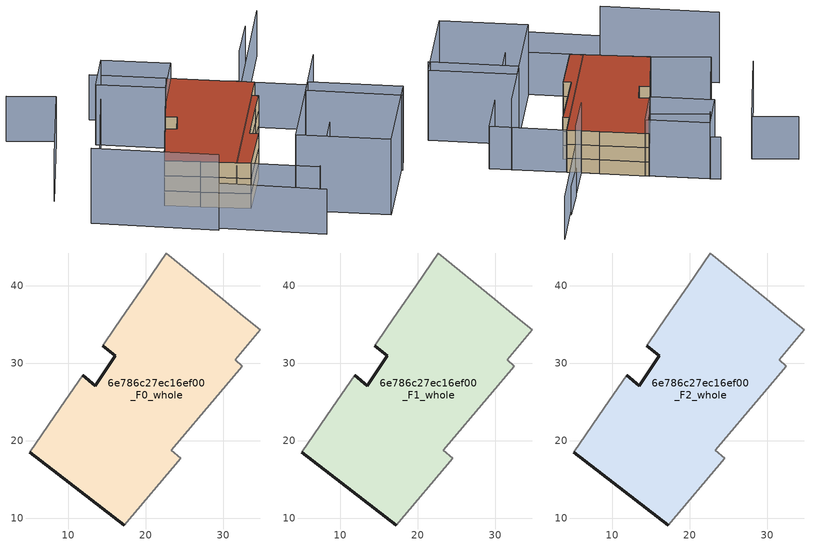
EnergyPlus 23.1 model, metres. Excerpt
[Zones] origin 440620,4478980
6e786c27ec16ef00_F0_whole
 floor ground (EU_floor_Construction): 29.91,38.26 32.58,36.05 34.72,34.28 31.5,30.42 32.44,29.57 29.26,25.86 23.27,18.78 24.49,17.76 17.22,9.13 10.11,14.6 5.06,18.53 8.96,24.26 11.84,28.43 13.47,27.1 16.07,30.94 14.43,32.25 16.04,34.63 17.36,36.53 19.84,40.14 22.62,44.2 z0
 wall outside (EU_wall_Construction): 5.06,18.53 10.11,14.6 17.22,9.13 / 14.43,32.25 16.07,30.94 13.47,27.1 11.84,28.43 z0:3
 wall adiabatic (EU_wall_Construction): 17.22,9.13 24.49,17.76 23.27,18.78 29.26,25.86 32.44,29.57 31.5,30.42 34.72,34.28 32.58,36.05 29.91,38.26 22.62,44.2 19.84,40.14 17.36,36.53 16.04,34.63 14.43,32.25 / 11.84,28.43 8.96,24.26 5.06,18.53 z0:3
6e786c27ec16ef00_F1_whole
 floor to 6e786c27ec16ef00_F0_whole (EU_floor_Construction): 29.91,38.26 32.58,36.05 34.72,34.28 31.5,30.42 32.44,29.57 29.26,25.86 23.27,18.78 24.49,17.76 17.22,9.13 10.11,14.6 5.06,18.53 8.96,24.26 11.84,28.43 13.47,27.1 16.07,30.94 14.43,32.25 16.04,34.63 17.36,36.53 19.84,40.14 22.62,44.2 z3
 wall outside (EU_wall_Construction): 5.06,18.53 10.11,14.6 17.22,9.13 / 14.43,32.25 16.07,30.94 13.47,27.1 11.84,28.43 z3:6
 wall adiabatic (EU_wall_Construction): 17.22,9.13 24.49,17.76 23.27,18.78 29.26,25.86 32.44,29.57 31.5,30.42 34.72,34.28 32.58,36.05 29.91,38.26 22.62,44.2 19.84,40.14 17.36,36.53 16.04,34.63 14.43,32.25 / 11.84,28.43 8.96,24.26 5.06,18.53 z3:6
6e786c27ec16ef00_F2_whole
 floor to 6e786c27ec16ef00_F1_whole (EU_floor_Construction): 29.91,38.26 32.58,36.05 34.72,34.28 31.5,30.42 32.44,29.57 29.26,25.86 23.27,18.78 24.49,17.76 17.22,9.13 10.11,14.6 5.06,18.53 8.96,24.26 11.84,28.43 13.47,27.1 16.07,30.94 14.43,32.25 16.04,34.63 17.36,36.53 19.84,40.14 22.62,44.2 z6
 wall outside (EU_wall_Construction): 5.06,18.53 10.11,14.6 17.22,9.13 / 14.43,32.25 16.07,30.94 13.47,27.1 11.84,28.43 z6:9
 wall adiabatic (EU_wall_Construction): 17.22,9.13 24.49,17.76 23.27,18.78 29.26,25.86 32.44,29.57 31.5,30.42 34.72,34.28 32.58,36.05 29.91,38.26 22.62,44.2 19.84,40.14 17.36,36.53 16.04,34.63 14.43,32.25 / 11.84,28.43 8.96,24.26 5.06,18.53 z6:9
 roof outside (EU_roof_Construction): 24.49,17.76 23.27,18.78 29.26,25.86 32.44,29.57 31.5,30.42 34.72,34.28 32.58,36.05 29.91,38.26 22.62,44.2 19.84,40.14 17.36,36.53 16.04,34.63 14.43,32.25 16.07,30.94 13.47,27.1 11.84,28.43 8.96,24.26 5.06,18.53 10.11,14.6 17.22,9.13 z9
shading: 47.42,6.31 34.14,17.27 / 34.14,17.27 42.72,27.67 / -9.28,20.17 7.93,5.53 / 32.58,36.05 38.73,43.29 / 23.42,4.35 36.29,19.86 / 36.29,19.86 49.28,9.08 / 49.28,9.08 36.42,-6.43 / 36.42,-6.43 23.42,4.35 z0:15; 8.4,6.08 22.92,-6.29 / 49.95,56.52 32.93,35.76 / 32.93,35.76 12.12,52.83 / -4.65,54.18 2.63,49.17 / 2.63,49.17 -10.01,30.79 / 34.7,34.29 46.05,24.92 / 46.05,24.92 26.6,1.38 / 26.6,1.38 15.25,10.75 / 15.25,10.75 34.7,34.29 / 18.06,37.56 5.06,18.53 / 5.06,18.53 -4.35,24.96 / -4.35,24.96 8.65,43.99 / 8.65,43.99 18.06,37.56 z0:9; 38.63,43.33 43.51,48.95 z0:6; 13.68,51.55 23.25,43.74 / 23.25,43.74 17.36,36.53 / 17.36,36.53 7.79,44.34 / 7.79,44.34 13.68,51.55 z0:12
[Building]
EU S2 Campaign: North Axis=0; Terrain=City; Solar Distribution=FullExterior
[Site:Location]
Madrid: Latitude=40.5; Longitude=-3.5; Time Zone=1; Elevation=609
[SizingPeriod:WeatherFileDays]
AnnualSizingPeriod: Begin Month=1; Begin Day of Month=1; End Month=12; End Day of Month=31; Day of Week for Start Day=Monday; Use Weather File Daylight Saving Period=No; Use Weather File Rain and Snow Indicators=No
[MATERIAL]
EU_InternalMass_Material: Roughness=MediumRough; Thickness=0.1; Conductivity=1; Density=1800; Specific Heat=900; Thermal Absorptance=0.9; Solar Absorptance=0.7; Visible Absorptance=0.7
[MATERIAL:NOMASS] Roughness=MediumRough; Thermal Absorptance=0.9; Solar Absorptance=0.7; Visible Absorptance=0.7
Name | Thermal Resistance
EU_wall_NoMass | 0.419739
EU_roof_NoMass | 0.352165
EU_floor_NoMass | 0.608284
[CONSTRUCTION]
EU_wall_Construction: EU_wall_NoMass
EU_roof_Construction: EU_roof_NoMass
EU_floor_Construction: EU_floor_NoMass
EU_InternalMass_Construction: EU_InternalMass_Material
[ZONE] Type=1; Multiplier=1; Ceiling Height=autocalculate; Floor Area=autocalculate; Part of Total Floor Area=Yes
Name | Volume
6e786c27ec16ef00_F0_whole | 1424.97
6e786c27ec16ef00_F1_whole; 6e786c27ec16ef00_F2_whole | 1424.98
[INTERNALMASS] Construction=EU_InternalMass_Construction; Surface Area=424.957
Name | Zone or ZoneList
6e786c27ec16ef00_F0_whole_EU_InternalMass | 6e786c27ec16ef00_F0_whole
6e786c27ec16ef00_F1_whole_EU_InternalMass | 6e786c27ec16ef00_F1_whole
6e786c27ec16ef00_F2_whole_EU_InternalMass | 6e786c27ec16ef00_F2_whole
[OTHEREQUIPMENT] Fuel Type=Electricity; Design Level Calculation Method=Watts/Area; Power per Zone Floor Area=1; Fraction Latent=0; Fraction Radiant=0; Fraction Lost=0; Carbon Dioxide Generation Rate=0; EndUse Subcategory=EU_Step8_InternalGains
Name | Zone or ZoneList or Space or SpaceList | Schedule
EU_Step8_InternalGain_6e786c27ec16ef00_F0_whole_f000 | 6e786c27ec16ef00_F0_whole | EU_Step8_GainSchedule_6e786c27ec16ef00_F0_whole_f000
EU_Step8_InternalGain_6e786c27ec16ef00_F1_whole_f000 | 6e786c27ec16ef00_F1_whole | EU_Step8_GainSchedule_6e786c27ec16ef00_F1_whole_f000
EU_Step8_InternalGain_6e786c27ec16ef00_F2_whole_f000 | 6e786c27ec16ef00_F2_whole | EU_Step8_GainSchedule_6e786c27ec16ef00_F2_whole_f000
[ZONEVENTILATION:DESIGNFLOWRATE] Schedule=EU_AlwaysOn; Design Flow Rate Calculation Method=AirChanges/Hour; Air Changes per Hour=0.703302; Ventilation Type=Natural; Fan Pressure Rise=0; Fan Total Efficiency=1; Constant Term Coefficient=1; Temperature Term Coefficient=0; Velocity Term Coefficient=0; Velocity Squared Term Coefficient=0; Minimum Indoor Temperature=-100; Maximum Indoor Temperature=100; Delta Temperature=-100; Minimum Outdoor Temperature=-100; Maximum Outdoor Temperature=100; Maximum Wind Speed=40
Name | Zone or ZoneList or Space or SpaceList
EU_ConstantAir_6e786c27ec16ef00_F0_whole | 6e786c27ec16ef00_F0_whole
EU_ConstantAir_6e786c27ec16ef00_F1_whole | 6e786c27ec16ef00_F1_whole
EU_ConstantAir_6e786c27ec16ef00_F2_whole | 6e786c27ec16ef00_F2_whole
[HVACTEMPLATE:THERMOSTAT] Constant Heating Setpoint=20; Constant Cooling Setpoint=50
EU_HeatOnly_6e786c27ec16ef00_F0_whole; EU_HeatOnly_6e786c27ec16ef00_F1_whole; EU_HeatOnly_6e786c27ec16ef00_F2_whole
[HVACTEMPLATE:ZONE:IDEALLOADSAIRSYSTEM] System Availability Schedule=EU_AlwaysOn; Maximum Heating Supply Air Temperature=50; Minimum Cooling Supply Air Temperature=13; Maximum Heating Supply Air Humidity Ratio=0.0156; Minimum Cooling Supply Air Humidity Ratio=0.0077; Heating Limit=NoLimit; Cooling Limit=NoLimit; Heating Availability Schedule=EU_AlwaysOn; Cooling Availability Schedule=EU_CoolingOff; Dehumidification Control Type=ConstantSensibleHeatRatio; Cooling Sensible Heat Ratio=0.7; Dehumidification Setpoint=60; Humidification Control Type=None; Humidification Setpoint=30; Outdoor Air Method=None; Outdoor Air Flow Rate per Person=0.00944; Outdoor Air Flow Rate per Zone Floor Area=0; Outdoor Air Flow Rate per Zone=0; Demand Controlled Ventilation Type=None; Outdoor Air Economizer Type=NoEconomizer; Heat Recovery Type=None; Sensible Heat Recovery Effectiveness=0.7; Latent Heat Recovery Effectiveness=0.65
Name | Template Thermostat
6e786c27ec16ef00_F0_whole | EU_HeatOnly_6e786c27ec16ef00_F0_whole
6e786c27ec16ef00_F1_whole | EU_HeatOnly_6e786c27ec16ef00_F1_whole
6e786c27ec16ef00_F2_whole | EU_HeatOnly_6e786c27ec16ef00_F2_whole
[SIZING:ZONE] Zone Cooling Design Supply Air Temperature Input Method=SupplyAirTemperature; Zone Cooling Design Supply Air Temperature=13; Zone Heating Design Supply Air Temperature Input Method=SupplyAirTemperature; Zone Heating Design Supply Air Temperature=50; Zone Cooling Design Supply Air Humidity Ratio=0.008; Zone Heating Design Supply Air Humidity Ratio=0.008; Cooling Design Air Flow Method=DesignDay; Cooling Design Air Flow Rate=0; Cooling Minimum Air Flow per Zone Floor Area=0.000762; Cooling Minimum Air Flow=0; Cooling Minimum Air Flow Fraction=0.2; Heating Design Air Flow Method=DesignDay; Heating Design Air Flow Rate=0; Heating Maximum Air Flow per Zone Floor Area=0.002032; Heating Maximum Air Flow=0.141576; Heating Maximum Air Flow Fraction=0.3; Account for Dedicated Outdoor Air System=No; Dedicated Outdoor Air System Control Strategy=NeutralSupplyAir; Dedicated Outdoor Air Low Setpoint Temperature for Design=autosize; Dedicated Outdoor Air High Setpoint Temperature for Design=autosize; Zone Load Sizing Method=Sensible Load Only No Latent Load; Zone Latent Cooling Design Supply Air Humidity Ratio Input Method=HumidityRatioDifference; Zone Cooling Design Supply Air Humidity Ratio Difference=0.005; Zone Latent Heating Design Supply Air Humidity Ratio Input Method=HumidityRatioDifference; Zone Humidification Design Supply Air Humidity Ratio Difference=0.005
6e786c27ec16ef00_F0_whole; 6e786c27ec16ef00_F1_whole; 6e786c27ec16ef00_F2_whole
[SCHEDULE:CONSTANT]
Name | Hourly Value
EU_AlwaysOn | 1
EU_CoolingOff | 0
[SCHEDULE:FILE] Column Number=1; Rows to Skip at Top=0; Number of Hours of Data=8760; Column Separator=Comma; Interpolate to Timestep=No; Minutes per Item=60; Adjust Schedule for Daylight Savings=Yes
Name | File
EU_Step8_GainSchedule_6e786c27ec16ef00_F0_whole_f000 | ../../schedules/6e786c27ec16ef00/6e786c27ec16ef00_F0_whole_f000_gain.csv
EU_Step8_GainSchedule_6e786c27ec16ef00_F1_whole_f000 | ../../schedules/6e786c27ec16ef00/6e786c27ec16ef00_F1_whole_f000_gain.csv
EU_Step8_GainSchedule_6e786c27ec16ef00_F2_whole_f000 | ../../schedules/6e786c27ec16ef00/6e786c27ec16ef00_F2_whole_f000_gain.csv
